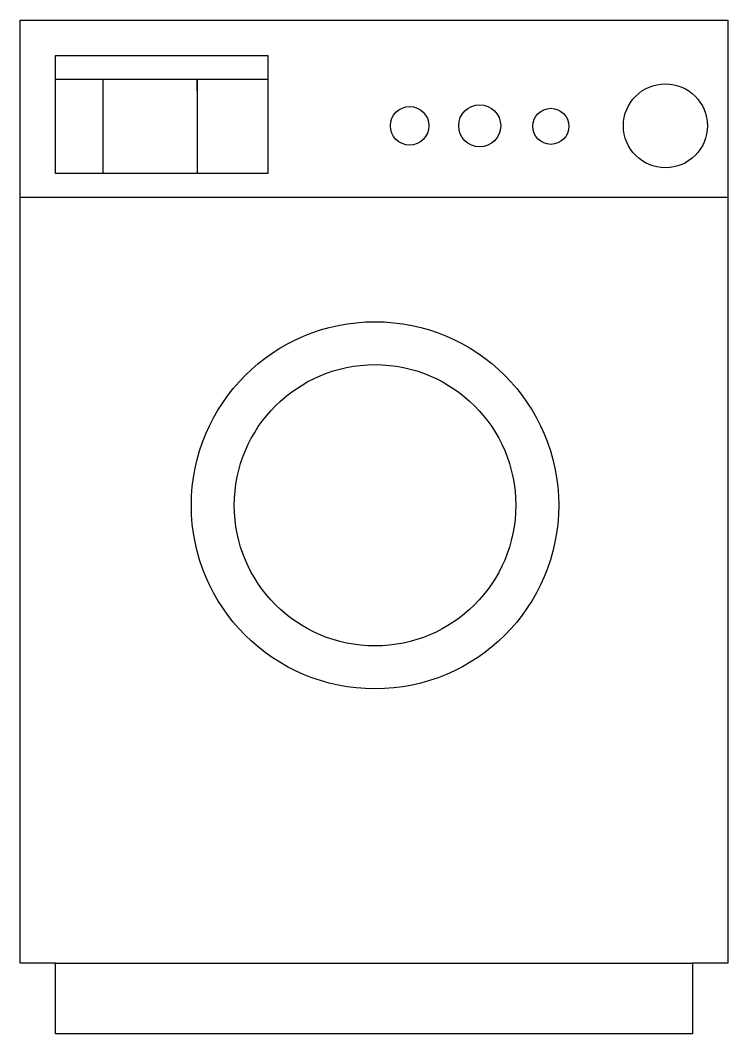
# Model space of a CAD drawing. Extents: x 0 to 60, y -0.2 to 85.8.
import ezdxf

# ---------------------------------------------------------------- set-up
doc = ezdxf.new("R2010")
doc.units = 0
doc.header["$LTSCALE"] = 50
doc.header["$MEASUREMENT"] = 0
doc.layers.get('0').update_dxf_attribs({"linetype": 'CONTINUOUS'})

msp = doc.modelspace()

# ---------------------------------------------------------------- linework, layer by layer
at = {"color": 0, "linetype": 'ByBlock'}
for p, q in [((0.028, 5.785), (0.028, 85.785)), ((0.028, 85.785), (60.028, 85.785)), ((60.028, 85.785), (60.028, 5.785)), ((3.028, 82.785), (21.028, 82.785)), ((3.028, 72.785), (3.028, 82.785)), ((21.028, 82.785), (21.028, 72.785)), ((3.028, 80.785), (20.028, 80.785)), ((7.028, 80.785), (7.028, 72.785)), ((15.028, 80.785), (21.028, 80.785)), ((15.028, 80.785), (15.028, 72.785)), ((15.028, 79.785), (15.028, 80.785)), ((4.028, 72.785), (3.028, 72.785)), ((21.028, 72.785), (4.028, 72.785)), ((0.028, 70.785), (60.028, 70.785)), ((3.028, 5.785), (0.028, 5.785)), ((3.028, 5.785), (57.028, 5.785)), ((3.028, -0.215), (3.028, 5.785)), ((60.028, 5.785), (57.028, 5.785)), ((57.028, 5.785), (57.028, -0.215)), ((57.028, -0.215), (3.028, -0.215))]:
    msp.add_line(p, q, dxfattribs=at)
for centre, radius in [((54.744, 76.828), 3.564), ((33.049, 76.828), 1.634), ((38.993, 76.828), 1.783), ((45.028, 76.785), 1.529), ((30.115, 44.626), 15.577), ((30.115, 44.626), 11.935)]:
    msp.add_circle(centre, radius, dxfattribs=at)

doc.saveas('drawing.dxf')
